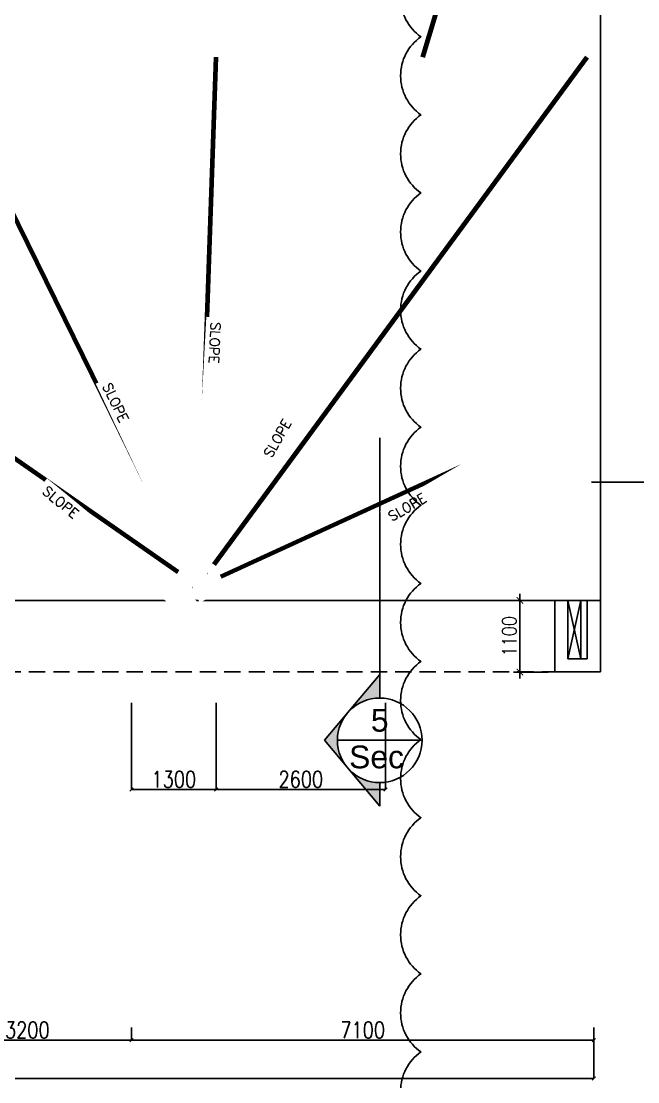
# Model space of a CAD drawing. Extents: x -32840 to 422982, y 280745 to 888746.
# Drawn here: x 239997 to 249465, y 290087 to 306384 of the extents above; entities that cross this region are included whole.
import ezdxf
from ezdxf.enums import TextEntityAlignment as Align

# ---------------------------------------------------------------- set-up
doc = ezdxf.new("R2010")
doc.units = 0
doc.header["$LTSCALE"] = 1000
doc.header["$PDMODE"] = 3
doc.linetypes.add('CONTINOUS', pattern=[0])
doc.linetypes.add('HIDDEN', pattern=[0.375, 0.25, -0.125])
doc.layers.get('Defpoints').update_dxf_attribs({"linetype": 'HIDDEN'})
for name, color, linetype in [('A-Chejja', 5, 'HIDDEN'), ('a-dim', 3, 'Continuous'), ('A-duct', 1, 'Continuous'), ('A-PLINE', 2, 'Continuous'), ('A-Tag LVl', 2, 'Continuous'), ('A-WALL', 7, 'CONTINOUS'), ('PL-SAN-FIT', 201, 'Continuous'), ('PS_FLOOR SLOPE', 150, 'Continuous')]:
    doc.layers.add(name, color=color, linetype=linetype)
doc.layers.add('A-Dim grid', color=3, linetype='Continuous', transparency=0.5)
doc.layers.add('PHE-GEN TEXT', color=4, linetype='Continuous', lineweight=25)
doc.styles.add('000-STYLE', font='romans.shx', dxfattribs={"width": 0.6})
doc.styles.add('Arial', font='arial.ttf')
doc.styles.add('ROMANS', font='romans.shx', dxfattribs={"width": 0.8})
doc.dimstyles.new('A-Dim Grid', dxfattribs={"dimscale": 100, "dimtxt": 2.5, "dimasz": 0.5, "dimexe": 0, "dimexo": 0, "dimgap": 0.3, "dimtad": 1, "dimdec": 0, "dimlfac": -0.01, "dimzin": 3, "dimdsep": 46, "dimtxsty": 'ROMANS', "dimblk": 'OBLIQUE', "dimcen": 5, "dimclrd": 256, "dimclre": 8, "dimclrt": 4, "dimadec": 0, "dimazin": 0, "dimtfac": 1, "dimtdec": 0, "dimtix": 1, "dimtmove": 1, "dimatfit": 3, "dimfxl": 1, "dimfrac": 2, "dimtolj": 1, "dimtzin": 3, "dimlwd": -1, "dimarcsym": 0})
doc.dimstyles.new('dim-1', dxfattribs={"dimscale": 100, "dimtxt": 2.25, "dimasz": 1, "dimexe": 1, "dimexo": 1, "dimgap": 0.5, "dimtad": 1, "dimdec": 0, "dimzin": 3, "dimdsep": 46, "dimtxsty": 'ROMANS', "dimblk": 'ARCHTICK', "dimcen": 0.0625, "dimdle": 1, "dimclrd": 256, "dimclre": 256, "dimclrt": 6, "dimadec": 0, "dimazin": 0, "dimtfac": 1, "dimtdec": 0, "dimtix": 1, "dimtmove": 1, "dimatfit": 3, "dimfxl": 1, "dimfrac": 2, "dimtolj": 1, "dimtzin": 3, "dimarcsym": 0})
doc.dimstyles.new('PS_DIM', dxfattribs={"dimtxt": 100, "dimasz": 100, "dimexe": 1, "dimexo": 1, "dimgap": 15, "dimtad": 1, "dimdec": 0, "dimrnd": 5, "dimzin": 3, "dimdsep": 46, "dimtxsty": 'ROMANS', "dimblk": 'OBLIQUE', "dimcen": 0.09, "dimclrd": 256, "dimclre": 256, "dimclrt": 4, "dimadec": 0, "dimazin": 0, "dimtfac": 1, "dimtdec": 0, "dimtix": 1, "dimtofl": 0, "dimtmove": 1, "dimatfit": 3, "dimfxl": 1, "dimtolj": 1, "dimtzin": 3, "dimarcsym": 0})

# ---------------------------------------------------------------- blocks, each defined once
blk = doc.blocks.new('TAG-SEC-TAIL')
for p, q in [((25, 0), (25, 4)), ((22, 0), (22, 3)), ((0, 0), (25, 0))]:
    blk.add_line(p, q)
blk = doc.blocks.new('TAG-SEC')
blk.add_line((-6.5, 0), (6.5, 0))
blk.add_circle((0, 0), 6.5)
at = {"color": 6, "style": 'Arial'}
blk.add_attdef('88', text='', height=3.5, dxfattribs=at).set_placement((0, 3.08), align=Align.MIDDLE_CENTER)
at = {"color": 6, "style": 'ROMANS', "width": 0.708488}
blk.add_attdef('X8-X-8888', text='', height=1.75, dxfattribs=at).set_placement((-5.58, -2.55), (5.58, -2.55), align=Align.FIT)
blk = doc.blocks.new('TAG-SEC-ARROW')
h = blk.add_hatch(color=256)
h.paths.add_polyline_path([(-10.11, 0), (-6.5, 0, -0.2206), (-4.2, 4.96)])
h.paths.add_polyline_path([(0, 8.49), (-4.16, 5, -0.175251), (0, 6.5, -0.175251), (4.16, 5)])
h.paths.add_polyline_path([(4.2, 4.96, -0.2206), (6.5, 0), (10.11, 0)])
for p, q in [((0, 8.49), (-10.11, 0)), ((0, 8.49), (10.11, 0)), ((-6.5, 0), (-10.11, 0)), ((6.5, 0), (46.5, 0))]:
    blk.add_line(p, q)
blk.add_arc((0, 0), 6.5, 0, 180)
blk = doc.blocks.new('A$Ce1edbb18')
at = {"layer": 'A-Tag LVl', "xscale": 100.0000000000005, "yscale": 100.0000000000005, "zscale": 100.0000000000005, "rotation": 90}
blk.add_blockref('TAG-SEC-ARROW', (31812, -12050), dxfattribs=at)
at = {"layer": 'A-Tag LVl', "xscale": 100, "yscale": 100, "zscale": 100}
blk.add_blockref('TAG-SEC', (31812, -12050), dxfattribs=at).add_auto_attribs({'88': '5'})
at = {"layer": 'A-Tag LVl'}
ref = blk.add_blockref('TAG-SEC', (31812, -12050), dxfattribs=dict(at, xscale=100, yscale=100, zscale=100))
ref.add_attrib('88', '5', dxfattribs={"layer": '0', "color": 6, "height": 350, "style": 'Arial'}).set_placement((31812, -11742), align=Align.MIDDLE_CENTER)
ref.add_attrib('X8-X-8888', 'Sec', dxfattribs={"layer": '0', "color": 6, "height": 350, "rotation": 360, "style": 'Arial'}).set_placement((31763, -12305), align=Align.MIDDLE_CENTER)
blk = doc.blocks.new('_Oblique')
at = {"color": 0, "linetype": 'ByBlock', "lineweight": -2}
blk.add_line((-0.5, -0.5), (0.5, 0.5), dxfattribs=at)
at = {"color": 0, "linetype": 'ByBlock'}
blk.add_line((-0.5, -0.5), (0.5, 0.5), dxfattribs=at)
blk = doc.blocks.new('*D2467')
at = {"layer": 'A-Dim grid', "color": 8, "lineweight": -2, "transparency": 16777216}
for p, q in [((238491, 290920), (238491, 290728)), ((241691, 290920), (241691, 290728))]:
    blk.add_line(p, q, dxfattribs=at)
at = {"layer": 'A-Dim grid', "transparency": 16777216}
blk.add_line((238491, 290728), (241691, 290728), dxfattribs=at)
at = {"layer": 'Defpoints', "color": 0, "transparency": 16777216}
for p in [(238491, 290920), (241691, 290920), (241691, 290728)]:
    blk.add_point(p, dxfattribs=at)
at = {"layer": 'A-Dim grid', "transparency": 16777216, "xscale": 50, "yscale": 50, "zscale": 50, "rotation": 180}
blk.add_blockref('_Oblique', (238491, 290728), dxfattribs=at)
at = {"layer": 'A-Dim grid', "transparency": 16777216, "xscale": 50, "yscale": 50, "zscale": 50}
blk.add_blockref('_Oblique', (241691, 290728), dxfattribs=at)
at = {"layer": 'A-Dim grid', "color": 4, "transparency": 16777216, "insert": (240091, 290883), "char_height": 250, "attachment_point": 5, "style": 'ROMANS'}
blk.add_mtext('\\A1;3200', dxfattribs=at)
blk = doc.blocks.new('*D2468')
at = {"layer": 'A-Dim grid', "color": 8, "lineweight": -2, "transparency": 16777216}
for p, q in [((213791, 290800), (213791, 290136)), ((248791, 290800), (248791, 290136))]:
    blk.add_line(p, q, dxfattribs=at)
at = {"layer": 'A-Dim grid', "transparency": 16777216}
blk.add_line((213791, 290136), (248791, 290136), dxfattribs=at)
at = {"layer": 'Defpoints', "color": 0, "transparency": 16777216}
for p in [(213791, 290800), (248791, 290800), (248791, 290136)]:
    blk.add_point(p, dxfattribs=at)
at = {"layer": 'A-Dim grid', "transparency": 16777216, "xscale": 50, "yscale": 50, "zscale": 50, "rotation": 180}
blk.add_blockref('_Oblique', (213791, 290136), dxfattribs=at)
at = {"layer": 'A-Dim grid', "transparency": 16777216, "xscale": 50, "yscale": 50, "zscale": 50}
blk.add_blockref('_Oblique', (248791, 290136), dxfattribs=at)
at = {"layer": 'A-Dim grid', "color": 4, "transparency": 16777216, "insert": (231291, 290291), "char_height": 250, "attachment_point": 5, "style": 'ROMANS'}
blk.add_mtext('\\A1;35000', dxfattribs=at)
blk = doc.blocks.new('*D2470')
at = {"layer": 'A-Dim grid', "color": 8, "lineweight": -2, "transparency": 16777216}
for p, q in [((241691, 290920), (241691, 290728)), ((248791, 290920), (248791, 290728))]:
    blk.add_line(p, q, dxfattribs=at)
at = {"layer": 'A-Dim grid', "transparency": 16777216}
blk.add_line((241691, 290728), (248791, 290728), dxfattribs=at)
at = {"layer": 'Defpoints', "color": 0, "transparency": 16777216}
for p in [(241691, 290920), (248791, 290920), (248791, 290728)]:
    blk.add_point(p, dxfattribs=at)
at = {"layer": 'A-Dim grid', "transparency": 16777216, "xscale": 50, "yscale": 50, "zscale": 50, "rotation": 180}
blk.add_blockref('_Oblique', (241691, 290728), dxfattribs=at)
at = {"layer": 'A-Dim grid', "transparency": 16777216, "xscale": 50, "yscale": 50, "zscale": 50}
blk.add_blockref('_Oblique', (248791, 290728), dxfattribs=at)
at = {"layer": 'A-Dim grid', "color": 4, "transparency": 16777216, "insert": (245241, 290883), "char_height": 250, "attachment_point": 5, "style": 'ROMANS'}
blk.add_mtext('\\A1;7100', dxfattribs=at)
blk = doc.blocks.new('*D2473')
at = {"layer": 'A-Dim grid', "color": 8, "lineweight": -2, "transparency": 16777216}
for p, q in [((241691, 295911), (241691, 294580)), ((242991, 295911), (242991, 294580))]:
    blk.add_line(p, q, dxfattribs=at)
at = {"layer": 'A-Dim grid', "transparency": 16777216}
blk.add_line((241691, 294580), (242991, 294580), dxfattribs=at)
at = {"layer": 'Defpoints', "color": 0, "transparency": 16777216}
for p in [(241691, 295911), (242991, 295911), (242991, 294580)]:
    blk.add_point(p, dxfattribs=at)
at = {"layer": 'A-Dim grid', "transparency": 16777216, "xscale": 50, "yscale": 50, "zscale": 50, "rotation": 180}
blk.add_blockref('_Oblique', (241691, 294580), dxfattribs=at)
at = {"layer": 'A-Dim grid', "transparency": 16777216, "xscale": 50, "yscale": 50, "zscale": 50}
blk.add_blockref('_Oblique', (242991, 294580), dxfattribs=at)
at = {"layer": 'A-Dim grid', "color": 4, "transparency": 16777216, "insert": (242341, 294735), "char_height": 250, "attachment_point": 5, "style": 'ROMANS'}
blk.add_mtext('\\A1;1300', dxfattribs=at)
blk = doc.blocks.new('*D2474')
at = {"layer": 'A-Dim grid', "color": 8, "lineweight": -2, "transparency": 16777216}
for p, q in [((242991, 295911), (242991, 294580)), ((245591, 295911), (245591, 294580))]:
    blk.add_line(p, q, dxfattribs=at)
at = {"layer": 'A-Dim grid', "transparency": 16777216}
blk.add_line((242991, 294580), (245591, 294580), dxfattribs=at)
at = {"layer": 'Defpoints', "color": 0, "transparency": 16777216}
for p in [(242991, 295911), (245591, 295911), (245591, 294580)]:
    blk.add_point(p, dxfattribs=at)
at = {"layer": 'A-Dim grid', "transparency": 16777216, "xscale": 50, "yscale": 50, "zscale": 50, "rotation": 180}
blk.add_blockref('_Oblique', (242991, 294580), dxfattribs=at)
at = {"layer": 'A-Dim grid', "transparency": 16777216, "xscale": 50, "yscale": 50, "zscale": 50}
blk.add_blockref('_Oblique', (245591, 294580), dxfattribs=at)
at = {"layer": 'A-Dim grid', "color": 4, "transparency": 16777216, "insert": (244291, 294735), "char_height": 250, "attachment_point": 5, "style": 'ROMANS'}
blk.add_mtext('\\A1;2600', dxfattribs=at)
blk = doc.blocks.new('_ArchTick')
at = {"color": 0, "linetype": 'ByBlock', "const_width": 0.15}
blk.add_lwpolyline([(-0.5, -0.5), (0.5, 0.5)], dxfattribs=at)
blk = doc.blocks.new('*D2721')
at = {"layer": 'a-dim', "lineweight": -2, "transparency": 16777216}
for p, q in [((247656, 297584), (247656, 296284)), ((248091, 297484), (247556, 297484)), ((248091, 296384), (247556, 296384))]:
    blk.add_line(p, q, dxfattribs=at)
at = {"layer": 'Defpoints', "color": 0, "transparency": 16777216}
for p in [(248191, 297484), (247656, 296384), (248191, 296384)]:
    blk.add_point(p, dxfattribs=at)
at = {"layer": 'a-dim', "lineweight": -2, "transparency": 16777216, "xscale": 100, "yscale": 100, "zscale": 100}
for p, rotation in [((247656, 297484), 90), ((247656, 296384), 270)]:
    blk.add_blockref('_ArchTick', p, dxfattribs=dict(at, rotation=rotation))
at = {"layer": 'a-dim', "color": 6, "transparency": 16777216, "insert": (247493, 296934), "char_height": 225, "attachment_point": 5, "rotation": 90, "style": 'ROMANS'}
blk.add_mtext('\\A1;1100', dxfattribs=at)
blk = doc.blocks.new('KHURRA')
at = {"color": 200}
for p, q in [((0, 110), (145, 110)), ((5, 80), (115, 80)), ((5, 70), (115, 70)), ((5, 65), (115, 65)), ((5, 55), (115, 55)), ((5, 50), (115, 50)), ((5, 40), (115, 40)), ((5, 35), (115, 35)), ((5, 25), (115, 25)), ((5, 20), (115, 20)), ((5, 10), (115, 10)), ((5, 5), (115, 5)), ((115, 70), (115, 80)), ((115, 55), (115, 65)), ((115, 40), (115, 50)), ((115, 25), (115, 35)), ((115, 10), (115, 20)), ((115, -5), (115, 5)), ((145, 110), (145, -110)), ((0, -110), (145, -110)), ((5, -5), (115, -5)), ((5, -10), (115, -10)), ((5, -20), (115, -20)), ((5, -25), (115, -25)), ((5, -35), (115, -35)), ((5, -40), (115, -40)), ((5, -50), (115, -50)), ((5, -55), (115, -55)), ((5, -65), (115, -65)), ((5, -70), (115, -70)), ((5, -80), (115, -80)), ((115, -20), (115, -10)), ((115, -35), (115, -25)), ((115, -50), (115, -40)), ((115, -65), (115, -55)), ((115, -80), (115, -70))]:
    blk.add_line(p, q, dxfattribs=at)
at = {"color": 200, "linetype": 'HIDDEN', "ltscale": 2}
for p, q in [((5, 80), (0, 80)), ((5, 70), (0, 70)), ((5, 65), (0, 65)), ((5, 55), (0, 55)), ((5, 50), (0, 50)), ((5, 40), (0, 40)), ((5, 35), (0, 35)), ((5, 25), (0, 25)), ((5, 20), (0, 20)), ((5, 10), (0, 10)), ((5, 5), (0, 5)), ((5, -5), (0, -5)), ((5, -10), (0, -10)), ((5, -20), (0, -20)), ((5, -25), (0, -25)), ((5, -35), (0, -35)), ((5, -40), (0, -40)), ((5, -50), (0, -50)), ((5, -55), (0, -55)), ((5, -65), (0, -65)), ((5, -70), (0, -70)), ((5, -80), (0, -80))]:
    blk.add_line(p, q, dxfattribs=at)
at = {"color": 200}
for points in [[(300, -150), (0, -150), (0, 150), (300, 150)], [(0, 110), (5, 110), (5, -110), (0, -110)]]:
    blk.add_lwpolyline(points, close=True, dxfattribs=at)

msp = doc.modelspace()

# ---------------------------------------------------------------- linework, layer by layer
at = {"layer": 'A-Chejja', "color": 8}
msp.add_line((238990.6, 296384.2), (248190.6, 296384.2), dxfattribs=at)
at = {"layer": 'A-duct', "color": 8}
for p, q in [((248390.6, 296584.2), (248590.6, 297484.2)), ((248390.6, 297484.2), (248590.6, 296584.2)), ((248590.6, 297484.2), (248590.6, 296584.5))]:
    msp.add_line(p, q, dxfattribs=at)
at = {"layer": 'A-WALL'}
for p, q in [((248190.6, 297484.2), (248190.6, 296384.2)), ((248390.6, 297484.2), (248390.6, 296584.2)), ((248390.6, 297484.2), (248690.6, 297484.2)), ((248690.6, 296584.2), (248690.6, 297484.2)), ((248890.6, 296384.2), (248890.6, 297484.2)), ((248390.6, 296584.2), (248690.6, 296584.2)), ((248190.6, 296384.2), (248890.6, 296384.2))]:
    msp.add_line(p, q, dxfattribs=at)
at = {"layer": 'A-WALL', "color": 2}
msp.add_lwpolyline([(248890.6, 297484.2), (248890.6, 317084.2), (238390.6, 317084.2), (238390.6, 306084.2), (238390.6, 297484.2), (248890.6, 297484.2)], dxfattribs=at)

# ---------------------------------------------------------------- block references
msp.add_blockref('A$Ce1edbb18', (213690.6, 307384.2))
at = {"layer": 'A-Tag LVl', "ltscale": 25, "xscale": 197.222389832288, "yscale": 197.222389832288, "zscale": 197.222389832288}
msp.add_blockref('TAG-SEC-TAIL', (248756.6, 299299.5), dxfattribs=at)
at = {"layer": 'PL-SAN-FIT', "xscale": 0.7333333333426466, "yscale": 0.7333333333426466, "zscale": 0.7333333333426466, "rotation": 89.99999999999997}
msp.add_blockref('KHURRA', (242740.6, 297684.2), dxfattribs=at)

# ---------------------------------------------------------------- dimensions: what is measured, and where the dimension line sits
at = {"layer": 'a-dim'}
dim = msp.add_linear_dim(base=(247656, 296384.2), p1=(248190.6, 297484.2), p2=(248190.6, 296384.2), angle=90, dimstyle='dim-1', dxfattribs=at)
dim.commit()
dim.dimension.update_dxf_attribs({"geometry": '*D2721', "text_midpoint": (247493.5, 296934.2)})
at = {"layer": 'A-Dim grid'}
for base, p1, p2, picture, middle in [((242990.6, 294579.7), (241690.6, 295911.1), (242990.6, 295911.1), '*D2473', (242340.6, 294734.7)), ((245590.6, 294579.7), (242990.6, 295911.1), (245590.6, 295911.1), '*D2474', (244290.6, 294734.7)), ((241690.6, 290728.2), (238490.6, 290919.7), (241690.6, 290919.7), '*D2467', (240090.6, 290883.2)), ((248790.8, 290728.2), (241690.6, 290919.7), (248790.8, 290919.7), '*D2470', (245240.7, 290883.2)), ((248790.8, 290135.6), (213790.6, 290800), (248790.8, 290800), '*D2468', (231290.7, 290290.6))]:
    dim = msp.add_linear_dim(base=base, p1=p1, p2=p2, dimstyle='A-Dim Grid', dxfattribs=at)
    dim.commit()
    dim.dimension.update_dxf_attribs({"geometry": picture, "text_midpoint": middle})

# ---------------------------------------------------------------- leaders
at = {"layer": 'PS_FLOOR SLOPE'}
for points in [[(248166.1, 313472.5), (238690.6, 305834.2)], [(248425.2, 313407.6), (246160.4, 305834.2)], [(242508.8, 298056.6), (238690.6, 305834.2)], [(242724, 298132.7), (242990.6, 305834.2)], [(242961.7, 298036.7), (248690.6, 305834.2)], [(242406.7, 297918.4), (238590.6, 300571.1)], [(243061, 297850.2), (248690.6, 300435.6)]]:
    msp.add_leader(points, dimstyle='PS_DIM', override={"dimscale": 1, "dimtxt": 100, "dimasz": 150, "dimgap": 15, "dimtad": 0, "dimclrd": 256, "dimlwd": 65534}, dxfattribs=at)

# ---------------------------------------------------------------- next in the draw order: texts
at = {"layer": 'PHE-GEN TEXT', "char_height": 150, "attachment_point": 4, "style": '000-STYLE', "bg_fill": 2}
for insert, width, rotation in [((243775.3, 299700.5), 4216.627, 60.26909), ((241308.9, 300810.5), 3571.921, 295.39815)]:
    msp.add_mtext('{\\W1;SLOPE}', dxfattribs=dict(at, insert=insert, width=width, rotation=rotation))

# ---------------------------------------------------------------- next in the draw order: texts
at = {"layer": 'PHE-GEN TEXT', "char_height": 150, "width": 3571.921, "attachment_point": 4, "style": '000-STYLE', "bg_fill": 2}
for insert, rotation in [((245649.3, 298757.1), 30.3828), ((240357.2, 299194.9), 320.63667)]:
    msp.add_mtext('{\\W1;SLOPE}', dxfattribs=dict(at, insert=insert, rotation=rotation))

# ---------------------------------------------------------------- next in the draw order: linework, layer by layer
at = {"layer": 'A-PLINE'}
msp.add_lwpolyline([(246135.2, 307345.2, 0.5205671), (246135.2, 306145.2, 0.5205671), (246135.2, 304945.2, 0.5205671), (246135.2, 303745.2, 0.5205671), (246135.2, 302545.2, 0.5205671), (246135.2, 301345.2, 0.5205671), (246135.2, 300145.2, 0.5205671), (246135.2, 298945.2, 0.5205671), (246135.2, 297745.2, 0.5205671), (246135.2, 296545.2, 0.5205671), (246135.2, 295345.2, 0.5205671), (246135.2, 294145.2, 0.5205671), (246135.2, 292945.2, 0.5205671), (246135.2, 291745.2, 0.5205671), (246135.2, 290545.2, 0.5205671), (246135.2, 289345.2, 0.5205671), (246135.2, 287928.3, 0.5205671), (247335.2, 287928.3, 0.5205671), (248535.2, 287928.3, 0.5205671), (249735.2, 287928.3, 0.5205671)], format="xyb", dxfattribs=at)

# ---------------------------------------------------------------- next in the draw order: texts
at = {"layer": 'PHE-GEN TEXT', "insert": (242985.9, 301759.2), "char_height": 150, "width": 3571.921, "attachment_point": 4, "rotation": 266.8826, "style": '000-STYLE', "bg_fill": 2}
msp.add_mtext('{\\W1;SLOPE}', dxfattribs=at)

doc.saveas('drawing.dxf')
